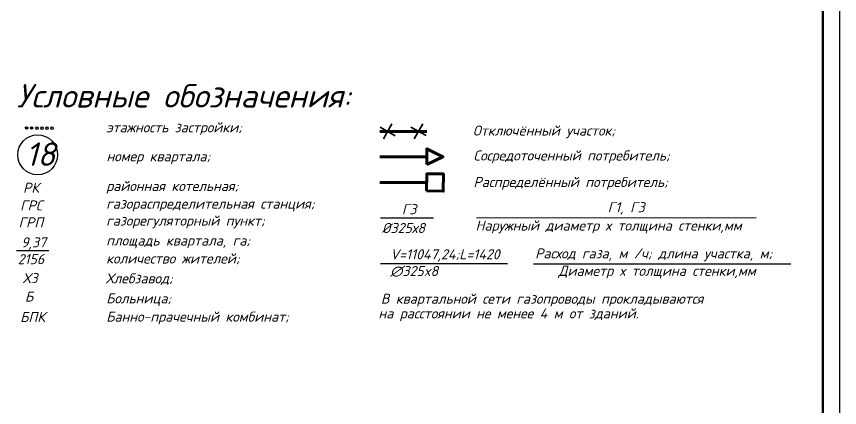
# Model space of a CAD drawing. Header units: millimetres. Extents: x -710977 to 10671, y -929782 to 89628.
# Drawn here: x 1447.6 to 1693.1, y 3837.5 to 3954 of the extents above; entities that cross this region are included whole.
import ezdxf

# ---------------------------------------------------------------- set-up
doc = ezdxf.new("R2010")
doc.units = ezdxf.units.MM
doc.header["$LTSCALE"] = 0.4
doc.layers.add('А1', color=7, linetype='Continuous')
doc.layers.add('СхемаГидравлика', color=7, linetype='Continuous')
doc.layers.add('газ', color=7, linetype='Continuous', lineweight=40)
doc.layers.add('ГАЗОПРОВОД', color=50, linetype='Continuous', lineweight=70)
doc.styles.add('Курсив', font='isocpeui.ttf')
doc.styles.add('текстовый', font='isocpeui.ttf', dxfattribs={"height": 5})

msp = doc.modelspace()

# ---------------------------------------------------------------- hatches: boundary and pattern name
at = {"lineweight": 25}
h = msp.add_hatch(color=0, dxfattribs=at)
h.paths.add_polyline_path([(1450.939, 3920.797, 1), (1450.199, 3920.797, 1)])
h.paths.add_polyline_path([(1452.439, 3920.797, 1), (1451.699, 3920.797, 1)])
h = msp.add_hatch(color=0, dxfattribs=at)
h.paths.add_polyline_path([(1454.06, 3920.758, 1), (1453.32, 3920.758, 1)])
h.paths.add_polyline_path([(1454.82, 3920.758, 1), (1455.56, 3920.758, 1)])
h.paths.add_polyline_path([(1457.06, 3920.758, 1), (1456.32, 3920.758, 1)])
h = msp.add_hatch(color=0, dxfattribs=at)
h.paths.add_polyline_path([(1455.56, 3920.758, 1), (1454.82, 3920.758, 1)])
h.paths.add_polyline_path([(1456.32, 3920.758, 1), (1457.06, 3920.758, 1)])
h.paths.add_polyline_path([(1458.56, 3920.758, 1), (1457.82, 3920.758, 1)])

# ---------------------------------------------------------------- linework, layer by layer
at = {"color": 2, "lineweight": 35, "ltscale": 0.5}
for p, q in [((1559.594, 3922.041), (1557.07, 3917.534)), ((1568.776, 3922.08), (1566.252, 3917.573)), ((1556.079, 3921.05), (1560.585, 3918.525)), ((1565.261, 3921.088), (1569.767, 3918.564))]:
    msp.add_line(p, q, dxfattribs=at)
at = {"color": 0, "lineweight": 25}
for p, q in [((1556.167, 3894.012), (1571.98, 3894.012)), ((1584.82, 3894.012), (1668.272, 3894.117)), ((1601.806, 3880.313), (1678.629, 3880.313))]:
    msp.add_line(p, q, dxfattribs=at)
for centre in [(1450.569, 3920.797), (1452.069, 3920.797), (1453.69, 3920.758), (1455.19, 3920.758), (1456.69, 3920.758), (1458.189, 3920.757)]:
    msp.add_circle(centre, 0.37, dxfattribs=at)
at = {"color": 241, "lineweight": 25}
msp.add_circle((1453.869, 3912.812), 5.948, dxfattribs=at)
at = {"layer": 'А1'}
msp.add_line((1693.127, 4179.644), (1693.127, 3585.644), dxfattribs=at)
at = {"layer": 'А1', "color": 0, "lineweight": 50}
msp.add_line((1688.127, 4174.644), (1688.127, 3590.644), dxfattribs=at)
at = {"layer": 'газ', "color": 0, "lineweight": 25, "ltscale": 0.08}
for p, q in [((1457.254, 3884.225), (1447.559, 3884.225)), ((1594.019, 3880.313), (1556.167, 3880.313))]:
    msp.add_line(p, q, dxfattribs=at)
at = {"layer": 'ГАЗОПРОВОД', "color": 0, "lineweight": 90}
msp.add_line((1556, 3919.787), (1569.967, 3919.787), dxfattribs=at)
at = {"layer": 'ГАЗОПРОВОД', "color": 0}
for p, q in [((1556, 3912.236), (1569.967, 3912.236)), ((1556, 3904.604), (1569.967, 3904.604))]:
    msp.add_line(p, q, dxfattribs=at)
msp.add_lwpolyline([(1569.938, 3902.037), (1569.996, 3907.171), (1574.952, 3907.115), (1574.894, 3901.981)], close=True, dxfattribs=at)
at = {"layer": 'СхемаГидравлика', "color": 90, "lineweight": 60}
msp.add_lwpolyline([(1569.975, 3909.897), (1574.809, 3912.226), (1569.959, 3914.575)], close=True, dxfattribs=at)

# ---------------------------------------------------------------- texts
at = {"color": 0, "lineweight": 25, "style": 'текстовый'}
for s, p in [('этажность застройки;', (1474.329, 3919.515)), ('Отключённый участок;', (1583.738, 3918.553)), ('номер квартала;', (1474.429, 3910.879)), ('Сосредоточенный потребитель;', (1583.904, 3911.114)), ('районная котельная; ', (1474.329, 3902.029)), ('Распределённый потребитель;', (1583.904, 3903.229)), ('РК', (1449.517, 3901.498)), ('ГРС', (1448.639, 3896.225)), ('газораспределительная станция;', (1474.329, 3896.757)), ('Г3', (1562.546, 3895.103)), ('Г1, Г3', (1623.961, 3895.7)), ('газорегуляторный пункт;', (1474.329, 3891.715)), ('ГРП', (1448.18, 3891.184)), ('%%C325х8', (1556.578, 3889.507)), ('Наружный диаметр х толщина стенки,мм', (1584.527, 3890.245)), ('площадь квартала, га;', (1474.329, 3885.784)), ('Расход газа, м /ч; длина участка, м;', (1602.307, 3881.929)), ('количество жителей;', (1474.329, 3880.42)), (' Диаметр х толщина стенки,мм', (1607.342, 3876.745)), ('Хлебзавод;', (1474.215, 3874.492)), ('Больница;', (1474.329, 3868.535)), ('В квартальной сети газопроводы прокладываются ', (1556.288, 3868.431)), ('Банно-прачечный комбинат;', (1474.329, 3863.092)), ('на расстоянии не менее 4 м от зданий.', (1555.554, 3864.053))]:
    msp.add_text(s, height=3, dxfattribs=at).set_placement(p)
at = {"color": 241, "lineweight": 25, "insert": (1450.307, 3916.522), "char_height": 7, "attachment_point": 1, "style": 'текстовый'}
msp.add_mtext_dynamic_manual_height_columns('18', width=4.27707, gutter_width=15, heights=[0], dxfattribs=at)
at = {"color": 0, "lineweight": 25, "char_height": 3, "attachment_point": 1, "style": 'текстовый'}
for s, insert in [('{\\fISOCPEUR|b0|i1|c204|p34;ХЗ}', (1449.437, 3877.559)), ('{\\fISOCPEUR|b0|i1|c204|p34;Б}', (1450.077, 3872.033)), ('{\\fISOCPEUR|b0|i1|c204|p34;БПК}', (1448.661, 3865.988))]:
    msp.add_mtext_dynamic_manual_height_columns(s, width=7.85282, gutter_width=12.5, heights=[0], dxfattribs=dict(at, insert=insert))
at = {"layer": 'газ', "color": 0, "lineweight": 50, "ltscale": 0.08, "insert": (1447.674, 3933.908), "char_height": 7, "attachment_point": 1, "style": 'текстовый'}
msp.add_mtext_dynamic_manual_height_columns('{\\fISOCPEUR|b0|i1|c204|p34;Условные обозначения}:', width=110.05289, gutter_width=15, heights=[0], dxfattribs=at)
at = {"layer": 'газ', "color": 0, "lineweight": 25, "ltscale": 0.08, "char_height": 3, "attachment_point": 1, "style": 'Курсив'}
for s, insert in [('          {\\fISOCPEUR|b0|i1|c204|p34;\\H0.5x; }9,{\\fISOCPEUR|b0|i1|c204|p34;37}\\P          {\\fISOCPEUR|b0|i1|c204|p34;2156}', (1428.818, 3888.226)), ('\\pi3.9177;V={\\fISOCPEUR|b0|i1|c204|p34;11047},{\\fISOCPEUR|b0|i1|c204|p34;24};L={\\fISOCPEUR|b0|i1|c204|p34;1420     \\P\\pi14.40975;}∅325x8', (1555.148, 3884.683))]:
    msp.add_mtext_dynamic_manual_height_columns(s, width=42.04905, gutter_width=12.5, heights=[0], dxfattribs=dict(at, insert=insert))

doc.saveas('drawing.dxf')
